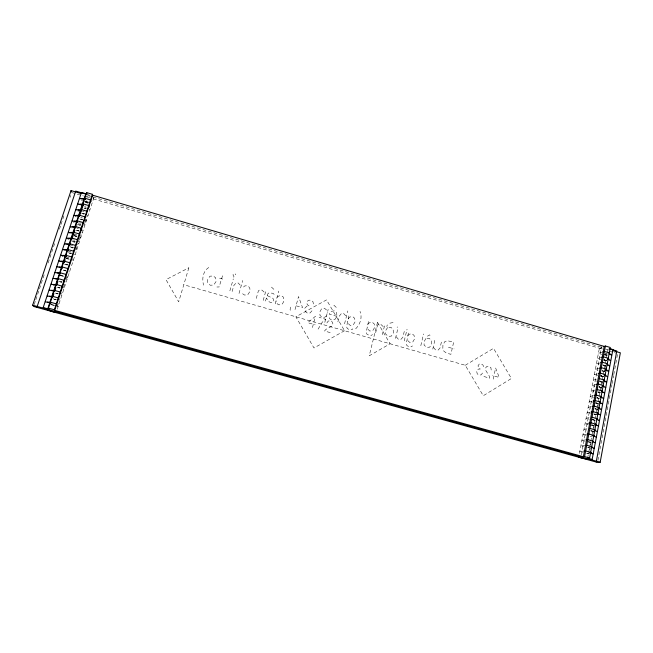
<?xml version="1.0" encoding="UTF-8"?>
<svg xmlns="http://www.w3.org/2000/svg" width="653" height="653" viewBox="0 0 653 653"><rect width="100%" height="100%" fill="white"/><g stroke="black" fill="none" stroke-linecap="round" stroke-linejoin="round"><path stroke-width="0.49" stroke-dasharray="3.27 2.45" d="M58.101 306.698L57.325 306.592M61.929 295.009L61.153 294.944M63.831 289.206L63.055 289.148M69.512 271.95L68.736 271.868M75.144 254.76L74.369 254.727M77.013 249.071L75.715 248.899M78.866 243.455L78.319 243.447M80.727 237.757L79.952 237.741M82.58 232.125L81.805 232.117M88.098 215.319L87.322 215.319M89.918 209.809L89.151 209.76M57.276 309.204L93.559 198.716L93.093 196.912M597.911 460.422L611.943 384.576M612.13 383.58L613.608 375.597M613.787 374.602L617.665 353.64M587.627 458.12L588.508 453.411M588.688 452.472L591.675 436.555M591.847 435.624L592.72 430.964M593.071 429.111L593.765 425.397M594.116 423.544L594.81 419.838M594.981 418.908L595.846 414.296M596.018 413.373L597.919 403.252M598.262 401.424L598.948 397.759M599.291 395.93L600.148 391.359M600.319 390.453L602.033 381.352M602.368 379.54L603.054 375.916M603.217 375.01L604.237 369.59M604.409 368.692L605.086 365.084M605.421 363.288L607.274 353.412M607.437 352.522L608.114 348.947M589.781 449.648L590.132 447.77M590.663 444.954L591.014 443.077M592.94 432.8L593.291 430.939M593.814 428.148L594.157 426.287M597.111 410.557L597.454 408.721M597.977 405.954L598.319 404.117M601.062 389.474L601.576 386.731M602.09 384.005L602.433 382.185M604.474 371.304L604.809 369.5M605.151 367.696L605.658 364.986M579.415 453.386L599.405 348.073L602.033 347.151M581.219 454.921L601.658 346.498M493.219 379.164L495.619 367.99L499.219 377.442L492.166 375.426M441.395 342.099L440.057 347.918L438.122 350.098L435.624 349.951L433.225 347.184M432.776 349.135L434.841 340.205M420.81 345.698L422.94 336.605M423.364 334.818L423.568 333.952M404.256 340.939L406.435 331.838M406.86 330.043L407.064 329.185M408.411 333.054L406.248 343.821L406.974 345.617L409.129 346.833L411.619 346.759L412.402 345.878M404.272 331.381L402.868 337.217L400.901 339.397L398.363 339.25L395.947 336.466M395.481 338.417L397.636 329.463L396.828 328.32L397.383 326.859M382.348 334.646L384.601 325.455M375.663 332.728L377.483 325.341L378.593 324.263L380.944 324.476L383.311 326.655L383.882 328.394M368.48 321.529L366.194 332.336L366.921 334.132L369.092 335.364L371.622 335.291L372.422 334.418M344.555 323.79L347.837 310.91M348.898 315.872L346.547 326.696L347.274 328.5L349.461 329.741L352.008 329.675L352.816 328.794M337.879 321.872L339.389 315.987L341.486 313.416L343.56 313.407L345.551 315.554L346.155 317.505M324.81 322.37L328.19 309.383M312.461 327.553L315.415 316.305L307.743 322.696L315.146 324.81M295.034 309.571L298.535 296.527L302.543 307.653L293.907 305.171M290.43 307.098L290.103 309.832L290.658 310.746M275.256 303.874L278.758 291.091M263.208 300.429L265.779 291.14M256.27 298.429L258.351 290.977L259.535 289.891L261.984 290.128L264.4 292.348L264.955 294.111M239.022 293.475L242.704 280.488M229.872 290.854L232.517 281.623M233.039 279.802L233.292 278.921M233.766 277.247L233.97 276.554L232.966 274.88L233.75 273.566L235.586 274.105L235.717 274.807M232.125 291.499L233.815 285.565L236.051 282.978L238.206 282.978L240.231 285.165L240.818 287.14M222.542 275.762L219.139 286.953L216.902 287.002M57.268 306.608L59.178 300.804M63.627 287.263L64.696 283.655M65.961 279.811L67.439 275.656M75.756 249.993L77.936 243.74M79.201 239.871L81.111 234.068M83.976 225.358L84.612 223.424M84.931 222.461L86.833 216.657M64.712 262.204L65.667 259.314M76.083 227.799L77.021 224.959M34.242 304.51L35.531 300.649M35.858 299.686L44.257 274.587M48.134 263.004L54.917 242.728M59.439 229.211L60.737 225.35M61.056 224.387L63.961 215.694M70.108 197.353L70.753 195.418M318.084 329.153L322.239 322.264L325.602 319.235L319.121 317.374M387.613 327.471L385.629 330.622L385.711 334.075L388.209 336.328L391.359 336.115L393.441 332.875L393.073 329.047L390.657 327.21L387.613 327.471L386.796 326.32L387.36 324.859M265.436 301.057L267.828 293.883L269.012 292.846L272.938 293.295L274.399 294.585L274.782 295.891M336.948 316.395L329.283 314.183L330.696 311.432L334.197 310.836L336.654 312.795L336.948 316.395L334.924 319.415L331.659 320.084L329.61 318.656L328.908 316.86M326.867 322.99L328.263 321.015L330.622 320.835L332.483 322.182L332.948 324.296L331.651 326.304L325.953 329.357L324.557 331.006L330.573 332.72M482.551 373.026L481.065 374.912L478.886 375.075L477.221 373.818L476.592 370.961L478.249 369.141L480.208 369.01L478.518 367.884L478.045 365.794L479.261 364.048L481.318 363.925L483.049 365.133L483.628 367.394M355.656 328.826C360.178 324.304 362.554 317.554 360.04 311.399M311.979 310.787L310.077 312.967L307.392 313.114L305.408 311.628L304.747 308.273L306.853 306.175L309.261 306.061L307.245 304.714L306.747 302.266L308.306 300.241L310.836 300.135L312.901 301.572L313.522 304.225M208.756 267.477C202.789 271.387 201.875 278.766 203.565 285.181M407.758 335.789L409.447 334.165L412.141 333.74L414.1 335.487L414.524 338.98L412.802 341.952L409.839 342.547L407.815 340.629L407.129 338.434M367.802 324.272L369.525 322.647L372.259 322.231L374.226 323.986L374.642 327.488L372.863 330.475L369.851 331.063L367.81 329.128L367.133 326.933M243.561 287.018L244.761 285.908L247.152 285.785L249.234 287.198L249.952 288.863L249.821 291.605L247.805 294.691L244.589 295.074L242.369 293.605L242.01 291.475M348.196 318.615L349.943 316.999L352.702 316.583L354.677 318.346L355.077 321.856L353.273 324.843L350.245 325.431L348.196 323.488L347.518 321.284M326.508 315.864L324.892 317.154L322.133 317.342L319.954 315.317L319.823 311.987L321.488 308.926L324.386 308.183L326.753 310.167L327.349 312.624M277.043 297.344L278.758 296.013L281.198 295.621L283.19 296.968L283.9 299.205L283.639 301.735L282.374 303.898L280.561 304.796L278.374 304.78L276.382 302.837L276.031 301.049M465.263 365.272L493.521 348.335L511.413 378.479L483.269 395.742L465.263 365.272L183.795 284.732M93.559 198.716L93.012 198.732M427.413 336.173L429.731 334.85L431.111 337.242M601.862 352.228L598.417 353.338L599.291 353.763A9.836 2.359 10.2 0 0 601.65 354.367M600.85 357.599L597.405 358.668L598.279 359.085A9.844 2.302 10.3 0 0 600.638 359.697M599.829 362.986L596.385 364.015L597.266 364.431A9.86 2.253 10.4 0 0 599.021 364.896M603.707 365.109L602.923 364.79M598.809 368.382L595.373 369.369L596.246 369.786A9.877 2.204 10.5 0 0 598.009 370.251M597.364 373.916L594.352 374.74L595.234 375.149A9.885 2.147 10.6 0 0 597.609 375.761M601.119 375.491L600.695 375.606L601.944 375.793L601.013 375.524M596.336 379.336L593.332 380.128L594.214 380.536A9.901 2.098 10.7 0 0 596.589 381.14M596.287 384.535L592.304 385.531L593.185 385.931A9.917 2.049 10.8 0 0 594.956 386.396M595.258 390.004L591.275 390.951L592.165 391.343A9.926 1.992 10.9 0 0 593.928 391.808M593.242 395.702L590.247 396.379L591.128 396.771A9.942 1.943 11 0 0 593.52 397.383M597.111 397.693L596.907 397.506M592.206 401.187L589.194 401.864L590.1 402.207A9.958 1.886 11.1 0 0 592.491 402.819M596.083 403.146L595.879 402.974M389.865 323.186L393.571 322.443M591.169 406.68L588.173 407.284L589.063 407.668A9.966 1.837 11.2 0 0 590.843 408.133M590.124 412.198L587.137 412.753L588.027 413.137A9.983 1.779 11.3 0 0 590.426 413.749M589.079 417.724L586.092 418.246L586.99 418.622A9.999 1.722 11.4 0 0 589.39 419.234M588.998 423.111L585.047 423.748L585.945 424.124A10.007 1.673 11.5 0 0 588.345 424.736M592.818 425.013L591.896 424.736M586.982 428.825L583.986 429.299L584.9 429.633A10.024 1.616 11.6 0 0 586.688 430.098M591.757 430.547L590.777 430.417M585.921 434.4L582.949 434.8L583.855 435.167A10.04 1.559 11.7 0 0 586.263 435.78M584.868 439.991L581.896 440.351L582.803 440.71A10.048 1.502 11.8 0 0 585.21 441.322M584.778 445.493L580.827 445.942L581.75 446.268A10.064 1.453 11.9 0 0 583.537 446.734M582.745 451.215L579.782 451.492L580.688 451.843A10.081 1.396 12 0 0 583.105 452.464M89.151 202.52L86.09 202.577L84.612 201.761M84.4 206.152L85.935 206.128M84.261 208.136L86.392 208.103L84.498 207.548M607.339 353.608L606.278 353.469M82.547 211.76L84.082 211.752M82.417 213.702L84.555 213.686L82.662 213.131M80.686 217.392L82.229 217.384M80.572 219.294L82.711 219.286L79.862 218.453M78.058 223.032L81.127 223.04M78.727 224.893L80.858 224.901L78.009 224.069M76.956 228.697L78.491 228.705M76.874 230.509L79.005 230.533L76.148 229.701M76.613 234.394L74.32 234.362L74.76 235.496M75.013 236.149L76.434 236.174M72.434 240.051L74.736 240.1M73.144 241.798L75.275 241.847L71.455 240.745M72.85 245.814L70.548 245.757L71.014 246.842M71.275 247.471L73.405 247.528L70.532 246.703M599.013 386.413L599.87 386.584L599.234 386.576M70.957 251.552L68.663 251.478L69.128 252.54M69.398 253.152L71.528 253.225L68.647 252.401M66.761 257.217L69.063 257.306M65.635 264.571L67.757 264.669L64.867 263.845M63.741 270.309L65.863 270.415L62.966 269.599M59.937 281.827L62.059 281.965L59.154 281.149M58.027 287.614L60.149 287.761L57.235 286.945M56.109 293.417L58.231 293.581L55.317 292.764M54.191 299.229L56.305 299.409L53.391 298.601M603.258 354.75L607.584 355.142L606.18 353.836M603.984 360.244L606.588 360.489L605.176 359.199M602.98 365.59L605.584 365.843L604.164 364.578M85.208 201.23C86.253 202.201 86.074 201.14 86.098 201.728M601.968 370.953L604.572 371.214L603.152 369.973M600.956 376.332L603.56 376.601L602.131 375.377M599.944 381.719L602.548 382.005L601.119 380.797M598.923 387.123L601.535 387.417L600.099 386.233M597.903 392.543L599.65 392.747M596.883 397.979L599.495 398.297M596.14 402.917L596.769 403.007L595.414 402.623M595.854 403.432L598.475 403.758L597.013 402.623M594.826 408.892L597.446 409.227L595.985 408.117M592.393 419.202L593.528 419.373M593.797 414.369L596.418 414.72L594.948 413.627M592.549 419.487L593.193 419.585L591.806 419.193M592.769 419.863L595.389 420.222M591.732 425.372L594.352 425.74L592.867 424.695M86.139 201.418L84.89 201.01M590.687 430.898L593.316 431.274L591.822 430.245M588.606 441.991L591.226 442.383L589.732 441.404M587.553 447.558L590.181 447.966M586.508 453.141L589.137 453.557M591.806 425.054L590.712 424.711M85.706 220.959L86.269 220.902L85.739 219.286M598.319 392.045L598.883 392.045L598.393 391.906M605.551 354.155L605.927 354.342L605.307 354.236M597.291 397.489L597.83 397.489L597.364 397.359M604.066 359.656L604.449 359.836L603.968 359.795M595.234 408.435L595.781 408.443L594.956 408.182M72.72 260.482L73.275 260.457L72.507 258.71M600.793 375.891L601.348 375.891L600.891 375.753M599.821 381.287L600.401 381.295L599.74 381.009M604.768 354.408L605.135 354.293M599.919 381.148L600.801 381.123M594.042 413.888L594.638 413.896M588.818 441.591L589.447 441.624M588.337 441.648L588.712 441.608M66.851 277.607L67.618 277.696L66.81 276.039M51.456 304.453L54.379 305.261L50.428 304.298M60.1 275.093L63.961 276.186L60.035 275.231M483.906 376.503L489.677 378.152L489.219 376.014L485.767 370.422L485.554 368.014L486.852 366.431L488.999 366.251L490.893 367.639L491.203 370.063M65.798 257.845L69.642 258.939L67.52 258.857L65.733 258M599.152 386.356L599.617 386.486M74.279 235.358L77.144 236.182M219.604 278.162L223.293 279.223M448.448 347.265L454.08 348.89M602.025 370.129L602.956 370.398M604.221 359.362L604.939 359.615L603.854 359.476M87.665 195.484L90.596 196.357M93.142 197.108L602.76 347.633M71.716 192.529L83.462 195.99M84.441 196.275L89.33 197.72M93.24 198.879L602.017 349.02M608.865 351.045L615.714 353.061M86.637 202.03L85.061 201.565L86.253 202.136L85.478 200.569M84.449 201.426L88.228 202.536M604.678 354.555L606.286 355.028M86.947 194.406L90.702 195.508M267.33 295.695L272.587 298.111L273.46 299.131L273.631 301.057L272.456 302.404L270.366 302.478L268.326 301.221L266.628 298.225M86.188 200.879L88.408 202.112M599.07 391.686L600.515 392.853M333.863 305.188L336.777 307.865M271.468 287.116L274.415 289.826M604.621 352.571L606.033 353.885M599.405 348.073L600.295 348.449A9.819 2.408 10.1 0 0 602.654 349.053M51.391 303.751L51.946 304.584M608.204 349.869A9.819 2.408 10.1 0 1 605.772 349.616M607.2 355.191A9.836 2.359 10.2 0 1 604.768 354.93M73.046 248.058A10.848 2.261 18.1 0 1 70.483 247.087M71.177 253.739A10.864 2.204 18 0 1 68.606 252.776M64.418 250.736A10.864 2.204 18 0 1 64.035 250.499M76.776 236.745A10.815 2.383 18.4 0 1 74.222 235.757M70.083 233.652A10.815 2.383 18.4 0 1 69.708 233.399M74.915 242.394A10.832 2.326 18.3 0 1 71.748 241.153M68.622 239.586A10.832 2.326 18.3 0 1 67.822 239.08M605.772 365.933A9.86 2.253 10.4 0 1 603.38 365.696M604.768 371.304A9.877 2.204 10.5 0 1 602.376 371.059M590.851 442.383A10.048 1.502 11.8 0 1 588.386 441.983M590.385 448.04A10.064 1.453 11.9 0 1 587.969 447.664M82.327 219.89A10.774 2.563 18.7 0 1 79.797 218.886M76.115 216.984A10.774 2.563 18.7 0 1 74.989 216.192M80.482 225.489A10.791 2.506 18.6 0 1 77.34 224.232M74.246 222.608A10.791 2.506 18.6 0 1 73.454 222.085M87.837 203.189A10.726 2.743 19.1 0 1 84.727 201.891M82.58 200.765A10.726 2.743 19.1 0 1 81.266 199.924M86.008 208.74A10.742 2.685 19 0 1 84.09 207.989M601.731 387.507A9.917 2.049 10.8 0 1 599.332 387.237M600.131 392.877A9.926 1.992 10.9 0 1 598.311 392.657M593.512 431.355A10.024 1.616 11.6 0 1 591.104 431.004M591.887 436.824A10.04 1.559 11.7 0 1 590.059 436.547M63.635 276.635A10.93 1.951 17.6 0 1 60.419 275.452M61.733 282.398A10.946 1.886 17.5 0 1 58.509 281.231M66.198 271.101A10.913 2.016 17.7 0 1 62.933 269.942M69.3 259.437A10.881 2.139 17.9 0 1 66.108 258.229M62.949 256.711A10.881 2.139 17.9 0 1 62.133 256.229M67.414 265.151A10.897 2.081 17.8 0 1 64.214 263.951M54.077 305.628A11.011 1.633 17 0 1 50.82 304.502M57.913 293.981A10.979 1.763 17.2 0 1 55.293 293.066M55.995 299.792A10.995 1.698 17.1 0 1 52.746 298.658M606.204 360.538A9.844 2.302 10.3 0 1 603.764 360.268M596.613 414.802A9.983 1.779 11.3 0 1 594.214 414.484M595.005 420.238A9.999 1.722 11.4 0 1 592.549 419.871M589.341 453.631A10.081 1.396 12 0 1 586.916 453.247M603.184 376.642A9.885 2.147 10.6 0 1 600.744 376.348M78.638 231.105A10.799 2.449 18.5 0 1 76.083 230.117M71.961 227.987A10.799 2.449 18.5 0 1 71.585 227.734M59.823 288.177A10.962 1.828 17.3 0 1 57.211 287.263M53.84 285.826A10.962 1.828 17.3 0 1 53.375 285.598M602.164 382.038A9.901 2.098 10.7 0 1 599.723 381.736M593.969 425.748A10.007 1.673 11.5 0 1 591.512 425.381M599.111 398.322A9.942 1.943 11 0 1 596.671 397.995M598.091 403.774A9.958 1.886 11.1 0 1 595.642 403.44M84.172 214.306A10.758 2.628 18.8 0 1 81.641 213.294M78.409 211.645A10.758 2.628 18.8 0 1 77.968 211.376M89.657 197.655A10.709 2.8 19.2 0 1 86.555 196.349M597.642 409.309A9.966 1.837 11.2 0 1 595.242 409.007M207.719 279.386L207.678 282.896L210.266 285.222L213.629 285.034L215.972 281.761L215.719 277.86L213.213 275.966L209.948 276.195L207.719 279.386M442.938 345.127L442.824 348.718L443.893 351.159L446.309 353.02L450.897 354.334L453.672 342.082L447.313 340.711L444.75 341.674L442.938 345.127M377.499 322.296L369.223 355.812L390.086 343.764L377.499 322.296M188.848 267.787L178.693 301.825L165.993 279.639L188.848 267.787M425.944 338.532L424.009 341.674L424.115 345.119L426.597 347.355L429.698 347.135L431.731 343.902L431.339 340.091L428.948 338.27L425.944 338.532M344.539 330.728L313.987 347.984L295.882 316.803L326.541 299.89L344.539 330.728"/><path stroke-width="0.98" d="M80.825 193.468L71.046 190.578L32.65 305.212L33.597 306.445L597.536 462.422L600.172 462.259L620.35 352.824L612.53 350.514M579.627 457.435A10.097 1.339 12.1 0 0 592.108 459.581L612.922 349.6L609.355 348.416M596.205 462.006L616.783 350.971L609.225 348.735M579.178 457.304L578.705 457.116L584.574 456.618L605.413 346.033L610.294 347.478L589.602 458.014L587.635 458.088L592.434 459.549M55.407 312.436L56.174 312.55L54.362 309.783L92.367 194.292L86.645 192.602L48.428 308.143L49.236 309.04L43.318 307.677A11.028 1.567 16.9 0 0 48.877 310.363M47.791 308.698L85.845 193.688L81.437 192.529L43.204 307.547M53.073 296.136L53.905 293.613M55.015 290.259L55.848 287.744M56.958 284.39L57.782 281.884M73.569 234.141L71.993 238.9L71.626 238.002L77.438 239.675L78.156 241.537M74.826 230.338L73.887 233.186L73.52 232.264L79.323 233.945L80.025 235.847M79.829 215.204L81.388 210.503M81.698 209.564L83.249 204.871L82.923 203.85L88.669 205.54L89.175 207.221M36.911 307.31L75.707 191.084L86.947 194.406M612.922 349.6L612.596 349.73A9.819 2.408 10.1 0 1 612.22 349.796M81.388 192.578L81.478 192.782A10.709 2.8 19.2 0 0 81.649 193.027M598.662 425.968L595.046 424.809M52.469 296.821L51.905 296.74M50.51 302.723L49.946 302.641M59.921 273.778L60.492 273.876M85.208 199.418L84.286 199.247L84.71 199.483M603.723 346.588L605.413 346.033M602.711 351.959L604.4 351.42L609.282 352.857M601.691 357.338L603.38 356.824L608.27 358.26M600.67 362.733L602.36 362.235L607.257 363.672M599.65 368.145L601.34 367.672L606.245 369.1M605.747 387.474L602.27 386.258M598.344 373.647L600.311 373.116L605.225 374.544M603.707 398.403L600.221 397.195M596.287 384.535L598.246 384.054L603.176 385.482M594.222 395.481L596.173 395.049L601.119 396.469M611.6 355.085L609.135 354.008M593.185 400.983L595.136 400.575L600.083 401.995M592.14 406.493L594.091 406.109L599.046 407.521M609.592 365.835L607.119 364.774M591.096 412.019L593.046 411.659L598.009 413.071M607.576 376.642L604.311 375.369M588.998 423.111L590.949 422.809L595.928 424.213M596.491 437.118L592.957 435.967M604.531 392.959L602.033 391.947M586.892 434.269L588.835 434.016L593.83 435.42M602.49 403.913L599.985 402.917M585.839 439.877L587.773 439.649L592.777 441.044M600.442 414.924L597.12 413.724M583.709 451.125L585.643 450.945L590.663 452.341M597.34 431.56L594.801 430.605M595.258 442.726L592.704 441.787M81.747 198.504L84.825 198.43M81.111 210.503L80.629 210.486M593.161 453.949L589.798 452.807M79.886 204.111L82.964 204.062M78.025 209.744L81.094 209.703M77.389 221.849L76.907 221.824M76.156 215.384L79.225 215.368M74.279 221.049L77.348 221.049M72.393 226.722L75.462 226.738M70.508 232.419L73.569 232.452M68.614 238.125L71.675 238.182M67.92 250.385L67.414 250.344M66.712 243.855L69.781 243.928M64.81 249.601L67.871 249.691M64.1 261.935L63.594 261.886M62.9 255.364L65.961 255.47M62.182 267.722L61.676 267.681M60.982 261.135L64.043 261.273M59.064 266.93L62.117 267.085M57.138 272.75L60.19 272.913M58.501 279.664L58.019 279.606M55.203 278.578L58.256 278.766M53.268 284.422L56.313 284.635M51.318 290.291L54.37 290.512M49.367 296.168L52.42 296.413M82.392 204.601L83.47 204.699M47.416 302.07L50.461 302.339M75.577 227.677L70.263 226.55A10.799 2.449 18.5 0 0 70.671 226.999M84.555 198.855L85.257 199.353M73.487 233.186L73.569 233.415M83.355 205.246L82.49 204.903L83.323 205.058M79.372 216.421L74.026 215.229A10.774 2.563 18.7 0 0 74.205 215.457M58.215 279.353L53.073 278.317A10.946 1.886 17.5 0 0 53.268 278.496M81.339 210.862L75.895 209.589A10.758 2.628 18.8 0 0 76.075 209.825M62.451 268.008L56.933 266.693A10.913 2.016 17.7 0 0 57.121 266.881M82.694 205.205L83.119 205.287L77.756 203.973A10.742 2.685 19 0 0 77.936 204.209M60.215 273.542L55.007 272.497A10.93 1.951 17.6 0 0 55.203 272.685M66.035 256.156L65.667 256.221M56.444 285.247L55.938 285.19L56.558 285.443M54.493 291.083L53.979 291.018L54.607 291.271M52.542 296.976L52.011 296.903L52.591 297.18M50.591 302.878L50.142 302.78L50.64 303.074M56.468 285.443L51.13 284.153A10.962 1.828 17.3 0 0 51.334 284.333M54.534 291.303L49.187 290.005A10.979 1.763 17.2 0 0 49.391 290.185M79.274 216.47L78.752 216.159L79.315 216.249M77.405 222.118L72.148 220.877M75.528 227.791L75.013 227.375M64.165 262.18L58.852 260.906A10.897 2.081 17.8 0 0 59.048 261.102M48.428 308.143L54.362 309.783M584.574 456.618L589.602 458.014M32.65 305.212L600.172 462.259M52.354 296.274L58.264 297.923L59.137 299.376M586.712 445.289L591.716 446.685M591.659 447.403L594.206 448.325A10.064 1.453 11.9 0 1 593.83 448.325M50.395 302.2L56.313 303.849L57.203 305.253M589.781 452.578L591.447 453.043L590.385 452.374M592.94 435.714L594.597 436.18L593.553 435.461M66.002 274.415L60.133 272.758L60.541 273.542M595.03 424.54L596.687 425.005L595.65 424.27M589.888 428.409L594.875 429.813M69.838 262.767L63.986 261.102L64.386 261.926M67.92 268.579L62.059 266.922L62.468 267.73M591.993 417.226L596.973 418.638M596.883 419.487L599.405 420.459A9.999 1.722 11.4 0 1 599.03 420.475M71.74 256.972L65.904 255.299L66.296 256.147M598.148 407.905L599.797 408.37L598.768 407.586M598.156 408.198L601.47 409.415A9.966 1.837 11.2 0 1 601.087 409.439M75.544 245.422L69.724 243.749L70.1 244.638M600.213 396.885L601.854 397.359L600.842 396.542M73.642 251.185L67.814 249.519L68.198 250.385M602.27 385.923L603.903 386.396L602.899 385.556M597.217 389.547L602.148 390.967M77.299 220.853L83.078 222.534M75.413 226.55L81.201 228.232L82.033 230.566M599.283 378.577L604.205 380.005M603.29 380.47L604.923 380.944L603.919 380.087M604.074 381.034L606.564 382.07A9.901 2.098 10.7 0 1 606.188 382.111M81.054 209.499L86.808 211.188M79.176 215.164L84.947 216.853M605.331 369.598L606.955 370.071L605.96 369.198M605.323 369.949L608.588 371.231A9.877 2.204 10.5 0 1 608.212 371.279M82.67 198.479L85.535 199.32M607.355 358.791L608.98 359.264L607.992 358.358M607.347 359.158L610.596 360.456A9.844 2.302 10.3 0 1 610.22 360.513M69.651 244.851L64.582 243.651A10.848 2.261 18.1 0 0 64.998 244.075M71.536 239.129L66.484 237.929A10.832 2.326 18.3 0 0 66.9 238.369M73.43 233.423L68.377 232.231A10.815 2.383 18.4 0 0 68.785 232.672M50.714 303.065L45.286 301.768M84.629 199.54L79.617 198.373A10.726 2.743 19.1 0 0 80.009 198.855M86.482 193.949L85.845 193.688M52.656 297.164L47.236 295.882A10.995 1.698 17.1 0 0 47.44 296.054M65.618 256.278L60.77 255.135A10.881 2.139 17.9 0 0 60.958 255.339M67.52 250.523L62.68 249.389A10.864 2.204 18 0 0 63.096 249.805M54.623 291.05L53.881 290.854M591.447 446.725L592.5 447.403M62.353 267.689L61.578 267.485M592.5 441.085L593.553 441.779M64.272 261.894L63.496 261.682M66.182 256.115L65.406 255.903M594.605 429.862L595.642 430.588M68.083 250.344L67.324 250.14M69.985 244.597L69.218 244.393M596.695 418.695L597.724 419.446M597.732 413.137L598.76 413.904M599.805 402.06L600.825 402.86M81.274 210.454L80.548 210.258M601.87 391.041L602.882 391.873M604.939 374.634L605.943 375.499M606.98 363.77L607.967 364.66M609.004 352.963L610.408 354.277M54.738 291.091L54.305 290.373L60.207 292.022L61.064 293.515M56.68 285.23L56.256 284.479L62.141 286.136L62.99 287.671M58.615 279.378L58.199 278.611L64.076 280.268L64.9 281.843M71.046 190.578L71.495 191.876M85.102 199.255L84.784 198.218L90.522 199.908L91.012 201.622M86.645 192.602L86.955 193.655M92.367 194.292L92.848 196.039M54.876 312.289A11.028 1.567 16.9 0 1 49.506 310.591M604.213 346.425L583.398 456.716L54.73 310.338L92.612 195.182L604.213 346.425"/></g></svg>
